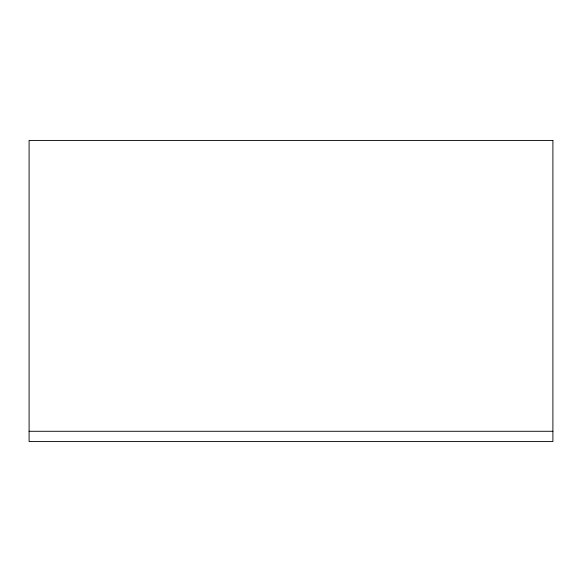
<?xml version="1.0" encoding="UTF-8"?>
<svg xmlns="http://www.w3.org/2000/svg" width="582" height="582" viewBox="0 0 582 582"><rect width="100%" height="100%" fill="white"/><g stroke="black" fill="none" stroke-linecap="round" stroke-linejoin="round"><path stroke-width="0.87" d="M29.1 431.284L552.9 431.284M552.9 140.429L29.1 140.429L29.1 441.571L552.9 441.571L552.9 140.429"/></g></svg>
